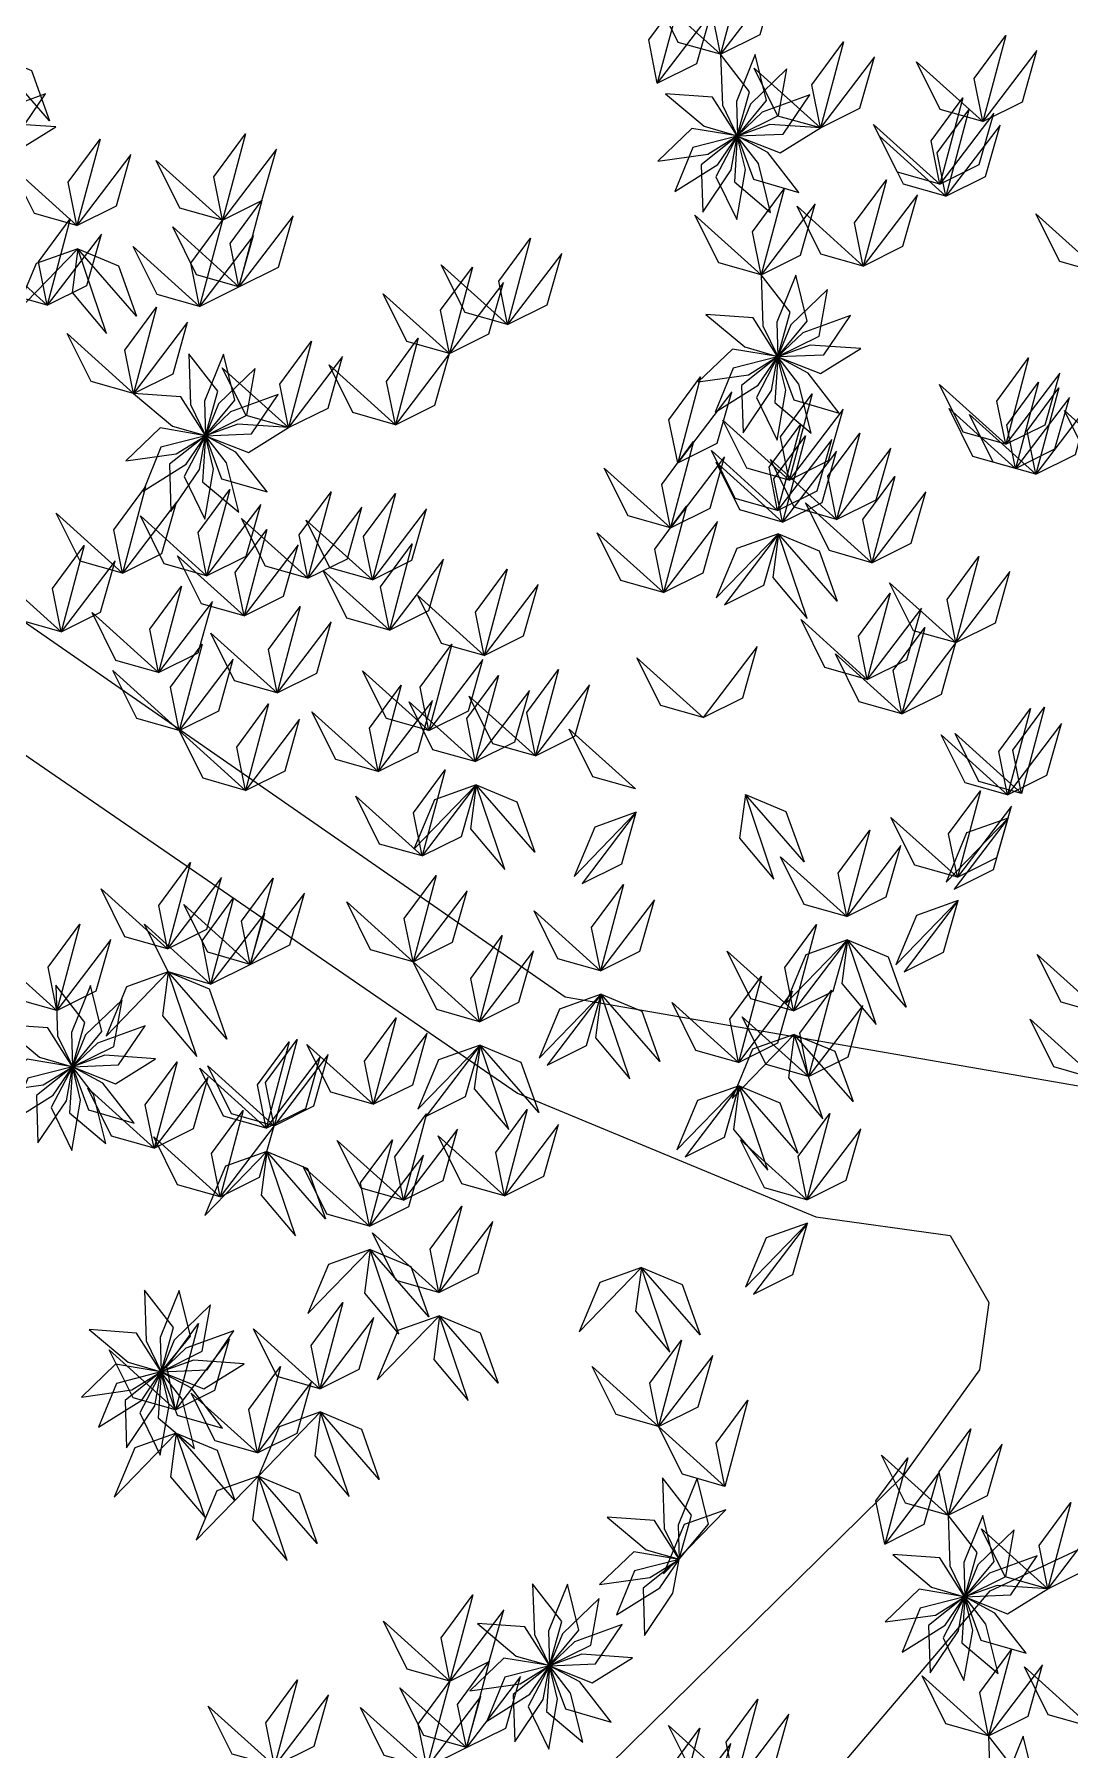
# Model space of a CAD drawing. Header units: inches. Extents: x 4350 to 28384, y -6772 to 993.
# Drawn here: x 5200.9 to 5270.4, y 601.8 to 717 of the extents above; entities that cross this region are included whole.
import ezdxf

# ---------------------------------------------------------------- set-up
doc = ezdxf.new("R2010")
doc.units = ezdxf.units.IN
doc.header["$MEASUREMENT"] = 0
doc.layers.add('nascosti', color=1, linetype='Continuous')

msp = doc.modelspace()

# ---------------------------------------------------------------- linework, layer by layer
at = {"layer": 'nascosti', "linetype": 'Continuous', "lineweight": 0}
for points in [[(5305.18, 745.43), (5294.45, 684.78), (5276.54, 645.38), (5236.54, 652.32), (5195.81, 680.54), (5195.71, 706.33), (5189.82, 730.16)], [(5191.32, 674.72), (5233.34, 645.86), (5253.36, 637.56), (5262.39, 636.3), (5264.99, 631.8), (5264.36, 627.28), (5259.23, 620.17), (5230.97, 592.34), (5211.03, 578.07), (5182.7, 569.58)], [(5199.59, 535.47), (5207.93, 545.82), (5214.33, 558.74), (5219.45, 569.08), (5227.8, 576.2), (5243.87, 589.16), (5253.51, 598.87), (5265.06, 612.45), (5273.43, 616.36), (5284.42, 609.31), (5297.36, 596.46), (5304.5, 584.88), (5302.06, 547.47), (5305.35, 531.37)]]:
    msp.add_lwpolyline(points, dxfattribs=at)
at = {"layer": 'nascosti', "lineweight": 0}
for points in [[(5246.97, 715.65), (5246.39, 718.55), (5248.51, 721.44), (5246.97, 715.65)], [(5246.97, 715.65), (5249.63, 716.97), (5250.6, 720.42), (5246.97, 715.65)], [(5242.72, 713.7), (5242.14, 716.61), (5244.27, 719.5), (5242.72, 713.7)], [(5246.97, 715.65), (5244.12, 716.45), (5242.52, 719.67), (5246.97, 715.65)], [(5242.72, 713.7), (5245.38, 715.02), (5246.35, 718.48), (5242.72, 713.7)], [(5264.58, 711.13), (5263.99, 714.03), (5266.12, 716.92), (5264.58, 711.13)], [(5197.96, 715.7), (5200.7, 714.56), (5201.91, 711.18), (5197.96, 715.7)], [(5246.97, 715.65), (5247.09, 712.24), (5248.09, 710.16), (5248.92, 713.13), (5246.97, 715.65)], [(5249.3, 715.63), (5248.03, 712.47), (5248.1, 710.16), (5250.06, 712.54), (5249.3, 715.63)], [(5253.67, 710.7), (5253.09, 713.6), (5255.21, 716.49), (5253.67, 710.7)], [(5264.58, 711.13), (5267.23, 712.45), (5268.21, 715.9), (5264.58, 711.13)], [(5251.42, 714.66), (5248.97, 712.29), (5248.1, 710.16), (5250.86, 711.53), (5251.42, 714.66)], [(5253.67, 710.7), (5250.82, 711.5), (5249.22, 714.71), (5253.67, 710.7)], [(5253.67, 710.7), (5256.32, 712.02), (5257.3, 715.47), (5253.67, 710.7)], [(5264.58, 711.13), (5261.72, 711.93), (5260.12, 715.15), (5264.58, 711.13)], [(5201.63, 712.99), (5198.43, 711.83), (5196.76, 710.23), (5199.85, 710.36), (5201.63, 712.99)], [(5243.26, 713), (5245.87, 710.81), (5248.09, 710.16), (5246.43, 712.77), (5243.26, 713)], [(5252.97, 712.92), (5249.77, 711.75), (5248.1, 710.16), (5251.18, 710.28), (5252.97, 712.92)], [(5261.69, 706.93), (5261.1, 709.83), (5263.23, 712.72), (5261.69, 706.93)], [(5202.33, 710.77), (5198.93, 711.01), (5196.76, 710.23), (5199.63, 709.09), (5202.33, 710.77)], [(5253.67, 710.7), (5250.27, 710.93), (5248.1, 710.15), (5250.97, 709.02), (5253.67, 710.7)], [(5261.69, 706.93), (5258.84, 707.73), (5257.24, 710.94), (5261.69, 706.93)], [(5262.1, 706.12), (5261.51, 709.03), (5263.64, 711.92), (5262.1, 706.12)], [(5261.69, 706.93), (5264.34, 708.25), (5265.32, 711.7), (5261.69, 706.93)], [(5262.1, 706.12), (5264.75, 707.44), (5265.73, 710.89), (5262.1, 706.12)], [(5203.75, 704.15), (5203.17, 707.05), (5205.3, 709.94), (5203.75, 704.15)], [(5213.52, 704.5), (5212.94, 707.41), (5215.06, 710.3), (5213.52, 704.5)], [(5242.75, 708.47), (5246.12, 708.94), (5248.08, 710.16), (5245.04, 710.67), (5242.75, 708.47)], [(5243.9, 706.44), (5246.79, 708.25), (5248.08, 710.15), (5245.1, 709.39), (5243.9, 706.44)], [(5245.77, 705.05), (5247.68, 707.88), (5248.09, 710.15), (5245.67, 708.23), (5245.77, 705.05)], [(5248.05, 704.55), (5248.64, 707.91), (5248.09, 710.15), (5246.66, 707.41), (5248.05, 704.55)], [(5250.33, 705.02), (5249.51, 708.32), (5248.09, 710.15), (5247.9, 707.07), (5250.33, 705.02)], [(5252.23, 706.37), (5250.13, 709.06), (5248.1, 710.15), (5249.17, 707.26), (5252.23, 706.37)], [(5262.1, 706.12), (5259.24, 706.93), (5257.64, 710.14), (5262.1, 706.12)], [(5203.75, 704.15), (5206.41, 705.47), (5207.38, 708.92), (5203.75, 704.15)], [(5213.52, 704.5), (5216.17, 705.82), (5217.15, 709.28), (5213.52, 704.5)], [(5203.75, 704.15), (5200.9, 704.95), (5199.3, 708.17), (5203.75, 704.15)], [(5213.52, 704.5), (5210.67, 705.31), (5209.07, 708.52), (5213.52, 704.5)], [(5249.69, 700.83), (5249.1, 703.73), (5251.23, 706.62), (5249.69, 700.83)], [(5256.55, 701.42), (5255.97, 704.33), (5258.1, 707.22), (5256.55, 701.42)], [(5214.63, 700.03), (5214.05, 702.93), (5216.17, 705.82), (5214.63, 700.03)], [(5249.69, 700.83), (5252.34, 702.15), (5253.32, 705.6), (5249.69, 700.83)], [(5256.55, 701.42), (5253.7, 702.23), (5252.1, 705.44), (5256.55, 701.42)], [(5256.55, 701.42), (5259.21, 702.75), (5260.18, 706.2), (5256.55, 701.42)], [(5201.76, 698.8), (5201.17, 701.7), (5203.3, 704.59), (5201.76, 698.8)], [(5214.63, 700.03), (5211.78, 700.83), (5210.18, 704.05), (5214.63, 700.03)], [(5211.98, 698.71), (5211.39, 701.61), (5213.52, 704.5), (5211.98, 698.71)], [(5214.63, 700.03), (5217.29, 701.35), (5218.26, 704.8), (5214.63, 700.03)], [(5249.69, 700.83), (5246.84, 701.63), (5245.24, 704.85), (5249.69, 700.83)], [(5272.59, 700.92), (5269.74, 701.73), (5268.14, 704.94), (5272.59, 700.92)], [(5201.76, 698.8), (5204.41, 700.12), (5205.39, 703.57), (5201.76, 698.8)], [(5211.98, 698.71), (5214.63, 700.03), (5215.61, 703.48), (5211.98, 698.71)], [(5232.67, 697.49), (5232.08, 700.4), (5234.21, 703.29), (5232.67, 697.49)], [(5201.76, 698.8), (5198.9, 699.6), (5197.3, 702.82), (5201.76, 698.8)], [(5203.81, 702.58), (5201.01, 701.59), (5199.63, 698.27), (5203.81, 702.58)], [(5203.81, 702.58), (5203.42, 699.64), (5205.73, 696.9), (5203.81, 702.58)], [(5203.81, 702.58), (5206.54, 701.44), (5207.75, 698.06), (5203.81, 702.58)], [(5211.98, 698.71), (5209.13, 699.51), (5207.53, 702.73), (5211.98, 698.71)], [(5232.67, 697.49), (5235.32, 698.81), (5236.3, 702.26), (5232.67, 697.49)], [(5228.76, 695.55), (5228.17, 698.45), (5230.3, 701.34), (5228.76, 695.55)], [(5232.67, 697.49), (5229.81, 698.3), (5228.21, 701.51), (5232.67, 697.49)], [(5249.69, 700.83), (5249.81, 697.42), (5250.81, 695.34), (5251.64, 698.32), (5249.69, 700.83)], [(5252.02, 700.81), (5250.74, 697.65), (5250.81, 695.34), (5252.78, 697.72), (5252.02, 700.81)], [(5228.76, 695.55), (5225.91, 696.35), (5224.31, 699.56), (5228.76, 695.55)], [(5228.76, 695.55), (5231.41, 696.87), (5232.39, 700.32), (5228.76, 695.55)], [(5254.14, 699.84), (5251.69, 697.48), (5250.82, 695.34), (5253.58, 696.71), (5254.14, 699.84)], [(5207.55, 692.87), (5206.97, 695.78), (5209.1, 698.67), (5207.55, 692.87)], [(5207.55, 692.87), (5210.21, 694.19), (5211.18, 697.65), (5207.55, 692.87)], [(5245.98, 698.18), (5248.59, 695.99), (5250.8, 695.34), (5249.15, 697.95), (5245.98, 698.18)], [(5255.69, 698.1), (5252.48, 696.93), (5250.82, 695.34), (5253.9, 695.46), (5255.69, 698.1)], [(5207.55, 692.87), (5204.7, 693.68), (5203.1, 696.89), (5207.55, 692.87)], [(5217.96, 690.57), (5217.38, 693.48), (5219.51, 696.37), (5217.96, 690.57)], [(5225.13, 690.77), (5224.54, 693.68), (5226.67, 696.57), (5225.13, 690.77)], [(5256.39, 695.88), (5252.99, 696.11), (5250.82, 695.33), (5253.68, 694.2), (5256.39, 695.88)], [(5211.26, 695.52), (5211.38, 692.12), (5212.39, 690.04), (5213.22, 693.01), (5211.26, 695.52)], [(5213.59, 695.5), (5212.32, 692.34), (5212.39, 690.04), (5214.36, 692.41), (5213.59, 695.5)], [(5217.96, 690.57), (5220.62, 691.89), (5221.59, 695.34), (5217.96, 690.57)], [(5225.13, 690.77), (5222.28, 691.58), (5220.68, 694.79), (5225.13, 690.77)], [(5225.13, 690.77), (5227.78, 692.09), (5228.76, 695.55), (5225.13, 690.77)], [(5245.46, 693.65), (5248.84, 694.12), (5250.8, 695.34), (5247.76, 695.85), (5245.46, 693.65)], [(5246.61, 691.62), (5249.5, 693.43), (5250.8, 695.33), (5247.81, 694.57), (5246.61, 691.62)], [(5248.49, 690.23), (5250.39, 693.06), (5250.8, 695.33), (5248.38, 693.41), (5248.49, 690.23)], [(5250.76, 689.73), (5251.35, 693.09), (5250.8, 695.33), (5249.38, 692.59), (5250.76, 689.73)], [(5253.05, 690.2), (5252.22, 693.5), (5250.81, 695.33), (5250.61, 692.25), (5253.05, 690.2)], [(5254.94, 691.55), (5252.84, 694.24), (5250.81, 695.33), (5251.89, 692.44), (5254.94, 691.55)], [(5266.11, 689.45), (5265.52, 692.36), (5267.65, 695.25), (5266.11, 689.45)], [(5215.72, 694.54), (5213.26, 692.17), (5212.39, 690.03), (5215.15, 691.41), (5215.72, 694.54)], [(5217.96, 690.57), (5215.11, 691.38), (5213.51, 694.59), (5217.96, 690.57)], [(5244.09, 688.2), (5243.5, 691.1), (5245.63, 693.99), (5244.09, 688.2)], [(5266.11, 689.45), (5268.76, 690.77), (5269.74, 694.23), (5266.11, 689.45)], [(5266.76, 687.83), (5266.18, 690.74), (5268.31, 693.63), (5266.76, 687.83)], [(5207.55, 692.87), (5210.16, 690.68), (5212.38, 690.04), (5210.73, 692.64), (5207.55, 692.87)], [(5217.26, 692.79), (5214.06, 691.63), (5212.39, 690.03), (5215.47, 690.16), (5217.26, 692.79)], [(5244.09, 688.2), (5246.74, 689.52), (5247.72, 692.97), (5244.09, 688.2)], [(5251.57, 687.05), (5250.98, 689.96), (5253.11, 692.85), (5251.57, 687.05)], [(5266.11, 689.45), (5263.26, 690.26), (5261.66, 693.47), (5266.11, 689.45)], [(5266.76, 687.83), (5269.42, 689.15), (5270.4, 692.6), (5266.76, 687.83)], [(5268.13, 687.45), (5267.55, 690.35), (5269.67, 693.24), (5268.13, 687.45)], [(5251.57, 687.05), (5254.22, 688.37), (5255.2, 691.82), (5251.57, 687.05)], [(5266.76, 687.83), (5263.91, 688.64), (5262.31, 691.85), (5266.76, 687.83)], [(5268.13, 687.45), (5265.28, 688.25), (5263.68, 691.46), (5268.13, 687.45)], [(5268.13, 687.45), (5270.79, 688.77), (5271.76, 692.22), (5268.13, 687.45)], [(5274.5, 687.71), (5271.64, 688.52), (5270.05, 691.73), (5274.5, 687.71)], [(5207.04, 688.34), (5210.41, 688.82), (5212.38, 690.03), (5209.33, 690.55), (5207.04, 688.34)], [(5217.96, 690.57), (5214.56, 690.81), (5212.39, 690.03), (5215.26, 688.89), (5217.96, 690.57)], [(5251.57, 687.05), (5248.72, 687.86), (5247.12, 691.07), (5251.57, 687.05)], [(5250.8, 685.01), (5250.22, 687.91), (5252.35, 690.8), (5250.8, 685.01)], [(5254.76, 684.41), (5254.18, 687.32), (5256.31, 690.21), (5254.76, 684.41)], [(5208.19, 686.31), (5211.08, 688.12), (5212.38, 690.03), (5209.39, 689.26), (5208.19, 686.31)], [(5210.06, 684.93), (5211.97, 687.75), (5212.38, 690.02), (5209.96, 688.11), (5210.06, 684.93)], [(5212.34, 684.43), (5212.93, 687.78), (5212.38, 690.02), (5210.95, 687.29), (5212.34, 684.43)], [(5214.62, 684.89), (5213.8, 688.2), (5212.38, 690.02), (5212.19, 686.94), (5214.62, 684.89)], [(5216.52, 686.25), (5214.42, 688.93), (5212.39, 690.02), (5213.46, 687.13), (5216.52, 686.25)], [(5243.61, 683.84), (5243.03, 686.75), (5245.15, 689.64), (5243.61, 683.84)], [(5250.8, 685.01), (5247.95, 685.82), (5246.35, 689.03), (5250.8, 685.01)], [(5251.12, 684.23), (5250.54, 687.14), (5252.66, 690.03), (5251.12, 684.23)], [(5250.8, 685.01), (5253.46, 686.33), (5254.43, 689.78), (5250.8, 685.01)], [(5251.12, 684.23), (5253.78, 685.55), (5254.75, 689), (5251.12, 684.23)], [(5254.76, 684.41), (5257.42, 685.73), (5258.39, 689.19), (5254.76, 684.41)], [(5243.61, 683.84), (5240.76, 684.65), (5239.16, 687.86), (5243.61, 683.84)], [(5243.61, 683.84), (5246.26, 685.17), (5247.24, 688.62), (5243.61, 683.84)], [(5251.12, 684.23), (5248.27, 685.04), (5246.67, 688.25), (5251.12, 684.23)], [(5254.76, 684.41), (5251.91, 685.22), (5250.31, 688.43), (5254.76, 684.41)], [(5257.12, 681.5), (5256.53, 684.41), (5258.66, 687.3), (5257.12, 681.5)], [(5206.81, 680.8), (5206.22, 683.71), (5208.35, 686.6), (5206.81, 680.8)], [(5206.81, 680.8), (5209.46, 682.12), (5210.44, 685.57), (5206.81, 680.8)], [(5212.46, 680.62), (5211.88, 683.53), (5214.01, 686.42), (5212.46, 680.62)], [(5219.26, 680.45), (5218.68, 683.36), (5220.81, 686.25), (5219.26, 680.45)], [(5223.59, 680.34), (5223, 683.25), (5225.13, 686.14), (5223.59, 680.34)], [(5257.12, 681.5), (5259.77, 682.82), (5260.75, 686.27), (5257.12, 681.5)], [(5206.81, 680.8), (5203.96, 681.61), (5202.36, 684.82), (5206.81, 680.8)], [(5212.46, 680.62), (5209.61, 681.43), (5208.01, 684.64), (5212.46, 680.62)], [(5212.46, 680.62), (5215.12, 681.94), (5216.1, 685.4), (5212.46, 680.62)], [(5219.26, 680.45), (5216.41, 681.26), (5214.81, 684.47), (5219.26, 680.45)], [(5219.26, 680.45), (5221.92, 681.77), (5222.89, 685.23), (5219.26, 680.45)], [(5223.59, 680.34), (5226.24, 681.66), (5227.22, 685.12), (5223.59, 680.34)], [(5243.13, 679.49), (5242.55, 682.4), (5244.67, 685.29), (5243.13, 679.49)], [(5257.12, 681.5), (5254.27, 682.31), (5252.67, 685.52), (5257.12, 681.5)], [(5214.97, 677.93), (5214.38, 680.84), (5216.51, 683.73), (5214.97, 677.93)], [(5223.59, 680.34), (5220.74, 681.15), (5219.14, 684.36), (5223.59, 680.34)], [(5243.13, 679.49), (5240.28, 680.3), (5238.68, 683.51), (5243.13, 679.49)], [(5243.13, 679.49), (5245.79, 680.81), (5246.76, 684.27), (5243.13, 679.49)], [(5250.86, 683.44), (5248.06, 682.45), (5246.68, 679.13), (5250.86, 683.44)], [(5247.23, 678.67), (5249.88, 679.99), (5250.86, 683.44), (5247.23, 678.67)], [(5250.86, 683.44), (5250.47, 680.5), (5252.78, 677.76), (5250.86, 683.44)], [(5250.86, 683.44), (5253.59, 682.3), (5254.8, 678.92), (5250.86, 683.44)], [(5202.69, 676.85), (5202.1, 679.76), (5204.23, 682.65), (5202.69, 676.85)], [(5214.97, 677.93), (5217.62, 679.25), (5218.6, 682.7), (5214.97, 677.93)], [(5224.73, 676.96), (5224.14, 679.87), (5226.27, 682.76), (5224.73, 676.96)], [(5202.69, 676.85), (5205.34, 678.17), (5206.32, 681.62), (5202.69, 676.85)], [(5214.97, 677.93), (5212.11, 678.74), (5210.51, 681.95), (5214.97, 677.93)], [(5224.73, 676.96), (5221.88, 677.77), (5220.28, 680.98), (5224.73, 676.96)], [(5224.73, 676.96), (5227.38, 678.28), (5228.36, 681.74), (5224.73, 676.96)], [(5231.09, 675.27), (5230.51, 678.17), (5232.63, 681.06), (5231.09, 675.27)], [(5262.77, 676.13), (5262.18, 679.03), (5264.31, 681.92), (5262.77, 676.13)], [(5202.69, 676.85), (5199.84, 677.66), (5198.24, 680.87), (5202.69, 676.85)], [(5209.22, 674.13), (5208.64, 677.03), (5210.77, 679.92), (5209.22, 674.13)], [(5209.22, 674.13), (5208.64, 677.03), (5210.77, 679.92), (5209.22, 674.13)], [(5231.09, 675.27), (5233.74, 676.59), (5234.72, 680.04), (5231.09, 675.27)], [(5262.77, 676.13), (5259.91, 676.93), (5258.31, 680.15), (5262.77, 676.13)], [(5262.77, 676.13), (5265.42, 677.45), (5266.4, 680.9), (5262.77, 676.13)], [(5209.22, 674.13), (5211.88, 675.45), (5212.86, 678.9), (5209.22, 674.13)], [(5209.22, 674.13), (5211.88, 675.45), (5212.86, 678.9), (5209.22, 674.13)], [(5231.09, 675.27), (5228.24, 676.07), (5226.64, 679.29), (5231.09, 675.27)], [(5256.82, 673.66), (5256.23, 676.57), (5258.36, 679.46), (5256.82, 673.66)], [(5209.22, 674.13), (5206.37, 674.93), (5204.77, 678.15), (5209.22, 674.13)], [(5209.22, 674.13), (5206.37, 674.93), (5204.77, 678.15), (5209.22, 674.13)], [(5217.2, 672.75), (5216.61, 675.66), (5218.74, 678.55), (5217.2, 672.75)], [(5217.2, 672.75), (5219.85, 674.07), (5220.83, 677.52), (5217.2, 672.75)], [(5256.82, 673.66), (5253.97, 674.47), (5252.37, 677.68), (5256.82, 673.66)], [(5256.82, 673.66), (5259.47, 674.98), (5260.45, 678.44), (5256.82, 673.66)], [(5217.2, 672.75), (5214.34, 673.56), (5212.75, 676.77), (5217.2, 672.75)], [(5259.14, 671.35), (5258.55, 674.26), (5260.68, 677.15), (5259.14, 671.35)], [(5210.62, 670.23), (5210.04, 673.14), (5212.16, 676.03), (5210.62, 670.23)], [(5227.38, 670.23), (5226.8, 673.13), (5228.93, 676.02), (5227.38, 670.23)], [(5245.8, 671.11), (5248.46, 672.43), (5249.43, 675.88), (5245.8, 671.11)], [(5259.14, 671.35), (5256.28, 672.16), (5254.68, 675.37), (5259.14, 671.35)], [(5259.14, 671.35), (5261.79, 672.67), (5262.77, 676.13), (5259.14, 671.35)], [(5210.62, 670.23), (5207.77, 671.04), (5206.17, 674.25), (5210.62, 670.23)], [(5210.62, 670.23), (5213.28, 671.55), (5214.25, 675.01), (5210.62, 670.23)], [(5227.38, 670.23), (5224.53, 671.03), (5222.93, 674.24), (5227.38, 670.23)], [(5227.38, 670.23), (5230.04, 671.55), (5231.01, 675), (5227.38, 670.23)], [(5234.53, 668.53), (5233.95, 671.43), (5236.08, 674.32), (5234.53, 668.53)], [(5245.8, 671.11), (5242.95, 671.91), (5241.35, 675.12), (5245.8, 671.11)], [(5223.98, 667.47), (5223.4, 670.38), (5225.53, 673.27), (5223.98, 667.47)], [(5230.5, 668.14), (5229.92, 671.04), (5232.05, 673.93), (5230.5, 668.14)], [(5230.5, 668.14), (5233.16, 669.46), (5234.14, 672.91), (5230.5, 668.14)], [(5234.53, 668.53), (5237.19, 669.85), (5238.17, 673.3), (5234.53, 668.53)], [(5215.07, 666.21), (5214.49, 669.12), (5216.62, 672.01), (5215.07, 666.21)], [(5223.98, 667.47), (5226.64, 668.79), (5227.62, 672.25), (5223.98, 667.47)], [(5230.5, 668.14), (5227.65, 668.94), (5226.05, 672.16), (5230.5, 668.14)], [(5234.53, 668.53), (5231.68, 669.33), (5230.08, 672.54), (5234.53, 668.53)], [(5267.17, 666), (5266.58, 668.91), (5268.71, 671.8), (5267.17, 666)], [(5215.07, 666.21), (5217.73, 667.53), (5218.7, 670.99), (5215.07, 666.21)], [(5223.98, 667.47), (5221.13, 668.28), (5219.53, 671.49), (5223.98, 667.47)], [(5266.23, 665.91), (5265.64, 668.82), (5267.77, 671.71), (5266.23, 665.91)], [(5266.23, 665.91), (5268.88, 667.23), (5269.86, 670.69), (5266.23, 665.91)], [(5215.07, 666.21), (5212.22, 667.02), (5210.62, 670.23), (5215.07, 666.21)], [(5241.26, 666.3), (5238.4, 667.11), (5236.8, 670.32), (5241.26, 666.3)], [(5266.23, 665.91), (5263.38, 666.72), (5261.78, 669.93), (5266.23, 665.91)], [(5267.17, 666), (5264.31, 666.81), (5262.71, 670.02), (5267.17, 666)], [(5226.93, 661.8), (5226.34, 664.7), (5228.47, 667.59), (5226.93, 661.8)], [(5230.56, 666.57), (5227.76, 665.57), (5226.38, 662.26), (5230.56, 666.57)], [(5226.93, 661.8), (5229.58, 663.12), (5230.56, 666.57), (5226.93, 661.8)], [(5226.93, 661.8), (5229.58, 663.12), (5230.56, 666.57), (5226.93, 661.8)], [(5230.56, 666.57), (5230.17, 663.63), (5232.48, 660.89), (5230.56, 666.57)], [(5230.56, 666.57), (5233.29, 665.43), (5234.5, 662.05), (5230.56, 666.57)], [(5262.87, 660.37), (5262.28, 663.28), (5264.41, 666.17), (5262.87, 660.37)], [(5262.87, 660.37), (5262.28, 663.28), (5264.41, 666.17), (5262.87, 660.37)], [(5226.93, 661.8), (5224.07, 662.6), (5222.47, 665.82), (5226.93, 661.8)], [(5248.63, 665.93), (5248.24, 662.99), (5250.55, 660.25), (5248.63, 665.93)], [(5248.63, 665.93), (5251.36, 664.79), (5252.57, 661.41), (5248.63, 665.93)], [(5262.87, 660.37), (5265.52, 661.69), (5266.5, 665.15), (5262.87, 660.37)], [(5262.87, 660.37), (5265.52, 661.69), (5266.5, 665.15), (5262.87, 660.37)], [(5241.31, 664.74), (5238.52, 663.74), (5237.13, 660.43), (5241.31, 664.74)], [(5237.68, 659.96), (5240.33, 661.28), (5241.31, 664.74), (5237.68, 659.96)], [(5262.87, 660.37), (5260.01, 661.18), (5258.41, 664.39), (5262.87, 660.37)], [(5262.87, 660.37), (5260.01, 661.18), (5258.41, 664.39), (5262.87, 660.37)], [(5266.28, 664.35), (5263.49, 663.35), (5262.11, 660.04), (5266.28, 664.35)], [(5262.65, 659.57), (5265.3, 660.89), (5266.28, 664.35), (5262.65, 659.57)], [(5255.44, 657.73), (5254.86, 660.64), (5256.98, 663.53), (5255.44, 657.73)], [(5255.44, 657.73), (5258.09, 659.05), (5259.07, 662.51), (5255.44, 657.73)], [(5209.83, 655.57), (5209.24, 658.48), (5211.37, 661.37), (5209.83, 655.57)], [(5255.44, 657.73), (5252.59, 658.54), (5250.99, 661.75), (5255.44, 657.73)], [(5209.83, 655.57), (5212.48, 656.89), (5213.46, 660.35), (5209.83, 655.57)], [(5215.39, 654.52), (5214.8, 657.43), (5216.93, 660.32), (5215.39, 654.52)], [(5226.32, 654.69), (5225.73, 657.6), (5227.86, 660.49), (5226.32, 654.69)], [(5209.83, 655.57), (5206.97, 656.38), (5205.38, 659.59), (5209.83, 655.57)], [(5215.39, 654.52), (5218.04, 655.84), (5219.02, 659.3), (5215.39, 654.52)], [(5226.32, 654.69), (5228.97, 656.01), (5229.95, 659.46), (5226.32, 654.69)], [(5238.9, 654.09), (5238.31, 656.99), (5240.44, 659.88), (5238.9, 654.09)], [(5215.39, 654.52), (5212.53, 655.33), (5210.93, 658.54), (5215.39, 654.52)], [(5212.73, 653.2), (5212.15, 656.11), (5214.27, 659), (5212.73, 653.2)], [(5212.73, 653.2), (5215.39, 654.52), (5216.36, 657.97), (5212.73, 653.2)], [(5226.32, 654.69), (5223.47, 655.5), (5221.87, 658.71), (5226.32, 654.69)], [(5238.9, 654.09), (5236.05, 654.89), (5234.45, 658.11), (5238.9, 654.09)], [(5238.9, 654.09), (5241.55, 655.41), (5242.53, 658.86), (5238.9, 654.09)], [(5262.92, 658.81), (5260.13, 657.81), (5258.74, 654.5), (5262.92, 658.81)], [(5259.29, 654.03), (5261.94, 655.35), (5262.92, 658.81), (5259.29, 654.03)], [(5202.39, 651.43), (5201.81, 654.33), (5203.94, 657.22), (5202.39, 651.43)], [(5212.73, 653.2), (5209.88, 654.01), (5208.28, 657.22), (5212.73, 653.2)], [(5251.86, 651.39), (5251.28, 654.3), (5253.4, 657.19), (5251.86, 651.39)], [(5202.39, 651.43), (5205.05, 652.75), (5206.02, 656.2), (5202.39, 651.43)], [(5230.77, 650.67), (5230.19, 653.58), (5232.31, 656.47), (5230.77, 650.67)], [(5255.49, 656.17), (5252.7, 655.17), (5251.32, 651.86), (5255.49, 656.17)], [(5251.86, 651.39), (5254.52, 652.71), (5255.49, 656.17), (5251.86, 651.39)], [(5255.49, 656.17), (5255.1, 653.23), (5257.42, 650.49), (5255.49, 656.17)], [(5255.49, 656.17), (5258.23, 655.02), (5259.43, 651.64), (5255.49, 656.17)], [(5202.39, 651.43), (5199.54, 652.23), (5197.94, 655.44), (5202.39, 651.43)], [(5230.77, 650.67), (5227.92, 651.48), (5226.32, 654.69), (5230.77, 650.67)], [(5230.77, 650.67), (5233.43, 651.99), (5234.4, 655.44), (5230.77, 650.67)], [(5251.86, 651.39), (5249.01, 652.2), (5247.41, 655.41), (5251.86, 651.39)], [(5272.68, 651.18), (5269.83, 651.98), (5268.23, 655.19), (5272.68, 651.18)], [(5209.88, 654.01), (5207.09, 653.01), (5205.71, 649.7), (5209.88, 654.01)], [(5209.88, 654.01), (5209.49, 651.07), (5211.81, 648.33), (5209.88, 654.01)], [(5209.88, 654.01), (5212.62, 652.87), (5213.82, 649.49), (5209.88, 654.01)], [(5248.16, 647.94), (5247.58, 650.84), (5249.71, 653.73), (5248.16, 647.94)], [(5202.33, 653.13), (5202.45, 649.72), (5203.46, 647.65), (5204.29, 650.62), (5202.33, 653.13)], [(5204.66, 653.11), (5203.39, 649.95), (5203.46, 647.64), (5205.43, 650.02), (5204.66, 653.11)], [(5206.79, 652.14), (5204.33, 649.78), (5203.46, 647.64), (5206.23, 649.01), (5206.79, 652.14)], [(5238.95, 652.52), (5236.16, 651.52), (5234.78, 648.21), (5238.95, 652.52)], [(5235.32, 647.75), (5237.97, 649.07), (5238.95, 652.52), (5235.32, 647.75)], [(5238.95, 652.52), (5238.56, 649.58), (5240.88, 646.84), (5238.95, 652.52)], [(5238.95, 652.52), (5241.69, 651.38), (5242.89, 648), (5238.95, 652.52)], [(5248.16, 647.94), (5250.82, 649.26), (5251.79, 652.71), (5248.16, 647.94)], [(5252.88, 646.98), (5252.29, 649.89), (5254.42, 652.78), (5252.88, 646.98)], [(5248.16, 647.94), (5245.31, 648.74), (5243.71, 651.96), (5248.16, 647.94)], [(5252.88, 646.98), (5250.02, 647.79), (5248.42, 651), (5252.88, 646.98)], [(5252.88, 646.98), (5255.53, 648.31), (5256.51, 651.76), (5252.88, 646.98)], [(5198.62, 650.48), (5201.23, 648.29), (5203.45, 647.64), (5201.8, 650.25), (5198.62, 650.48)], [(5208.33, 650.4), (5205.13, 649.23), (5203.46, 647.64), (5206.55, 647.77), (5208.33, 650.4)], [(5223.64, 645.12), (5223.06, 648.03), (5225.18, 650.92), (5223.64, 645.12)], [(5223.64, 645.12), (5226.3, 646.44), (5227.27, 649.9), (5223.64, 645.12)], [(5251.91, 649.82), (5249.12, 648.83), (5247.74, 645.52), (5251.91, 649.82)], [(5251.91, 649.82), (5251.52, 646.89), (5253.84, 644.14), (5251.91, 649.82)], [(5251.91, 649.82), (5254.65, 648.68), (5255.86, 645.3), (5251.91, 649.82)], [(5272.2, 646.82), (5269.35, 647.63), (5267.75, 650.84), (5272.2, 646.82)], [(5216.46, 643.53), (5215.87, 646.43), (5218, 649.32), (5216.46, 643.53)], [(5217, 643.68), (5216.41, 646.59), (5218.54, 649.48), (5217, 643.68)], [(5223.64, 645.12), (5220.79, 645.93), (5219.19, 649.14), (5223.64, 645.12)], [(5230.82, 649.1), (5228.03, 648.11), (5226.65, 644.8), (5230.82, 649.1)], [(5227.19, 644.33), (5229.85, 645.65), (5230.82, 649.1), (5227.19, 644.33)], [(5230.82, 649.1), (5230.43, 646.16), (5232.75, 643.42), (5230.82, 649.1)], [(5230.82, 649.1), (5233.56, 647.96), (5234.77, 644.58), (5230.82, 649.1)], [(5198.11, 645.95), (5201.49, 646.42), (5203.45, 647.64), (5200.4, 648.15), (5198.11, 645.95)], [(5199.26, 643.92), (5202.15, 645.73), (5203.45, 647.63), (5200.46, 646.87), (5199.26, 643.92)], [(5201.13, 642.54), (5203.04, 645.36), (5203.45, 647.63), (5201.03, 645.72), (5201.13, 642.54)], [(5203.41, 642.03), (5204, 645.39), (5203.45, 647.63), (5202.02, 644.9), (5203.41, 642.03)], [(5205.69, 642.5), (5204.87, 645.81), (5203.45, 647.63), (5203.26, 644.55), (5205.69, 642.5)], [(5209.03, 648.18), (5205.63, 648.42), (5203.46, 647.63), (5206.33, 646.5), (5209.03, 648.18)], [(5207.59, 643.85), (5205.49, 646.54), (5203.46, 647.63), (5204.53, 644.74), (5207.59, 643.85)], [(5208.93, 642.18), (5208.34, 645.08), (5210.47, 647.97), (5208.93, 642.18)], [(5216.46, 643.53), (5213.6, 644.33), (5212, 647.54), (5216.46, 643.53)], [(5217, 643.68), (5214.14, 644.49), (5212.54, 647.7), (5217, 643.68)], [(5216.46, 643.53), (5219.11, 644.85), (5220.09, 648.3), (5216.46, 643.53)], [(5217, 643.68), (5219.65, 645.01), (5220.63, 648.46), (5217, 643.68)], [(5208.93, 642.18), (5211.58, 643.5), (5212.56, 646.95), (5208.93, 642.18)], [(5248.22, 646.37), (5245.42, 645.38), (5244.04, 642.06), (5248.22, 646.37)], [(5244.59, 641.6), (5247.24, 642.92), (5248.22, 646.37), (5244.59, 641.6)], [(5248.22, 646.37), (5247.83, 643.43), (5250.14, 640.69), (5248.22, 646.37)], [(5248.22, 646.37), (5250.95, 645.23), (5252.16, 641.85), (5248.22, 646.37)], [(5208.93, 642.18), (5206.08, 642.98), (5204.48, 646.2), (5208.93, 642.18)], [(5213.37, 638.91), (5212.78, 641.82), (5214.91, 644.71), (5213.37, 638.91)], [(5225.68, 638.68), (5225.1, 641.59), (5227.22, 644.48), (5225.68, 638.68)], [(5232.45, 638.98), (5231.87, 641.89), (5233.99, 644.78), (5232.45, 638.98)], [(5252.76, 638.71), (5252.17, 641.62), (5254.3, 644.51), (5252.76, 638.71)], [(5213.37, 638.91), (5210.51, 639.72), (5208.91, 642.93), (5213.37, 638.91)], [(5213.37, 638.91), (5216.02, 640.23), (5217, 643.68), (5213.37, 638.91)], [(5225.68, 638.68), (5228.34, 640), (5229.31, 643.46), (5225.68, 638.68)], [(5232.45, 638.98), (5229.6, 639.79), (5228, 643), (5232.45, 638.98)], [(5232.45, 638.98), (5235.11, 640.3), (5236.08, 643.76), (5232.45, 638.98)], [(5252.76, 638.71), (5255.41, 640.03), (5256.39, 643.48), (5252.76, 638.71)], [(5216.51, 641.96), (5213.72, 640.96), (5212.33, 637.65), (5216.51, 641.96)], [(5216.51, 641.96), (5216.12, 639.02), (5218.43, 636.28), (5216.51, 641.96)], [(5216.51, 641.96), (5219.24, 640.82), (5220.45, 637.44), (5216.51, 641.96)], [(5225.68, 638.68), (5222.83, 639.49), (5221.23, 642.7), (5225.68, 638.68)], [(5223.39, 636.94), (5222.8, 639.84), (5224.93, 642.73), (5223.39, 636.94)], [(5252.76, 638.71), (5249.91, 639.52), (5248.31, 642.73), (5252.76, 638.71)], [(5223.39, 636.94), (5220.53, 637.74), (5218.93, 640.95), (5223.39, 636.94)], [(5223.39, 636.94), (5226.04, 638.26), (5227.02, 641.71), (5223.39, 636.94)], [(5228.04, 632.48), (5227.46, 635.39), (5229.59, 638.28), (5228.04, 632.48)], [(5228.04, 632.48), (5230.7, 633.8), (5231.67, 637.25), (5228.04, 632.48)], [(5228.04, 632.48), (5225.19, 633.29), (5223.59, 636.5), (5228.04, 632.48)], [(5252.81, 637.14), (5250.02, 636.15), (5248.64, 632.84), (5252.81, 637.14)], [(5249.18, 632.37), (5251.83, 633.69), (5252.81, 637.14), (5249.18, 632.37)], [(5223.44, 635.37), (5220.65, 634.37), (5219.26, 631.06), (5223.44, 635.37)], [(5223.44, 635.37), (5223.05, 632.43), (5225.36, 629.69), (5223.44, 635.37)], [(5223.44, 635.37), (5226.17, 634.23), (5227.38, 630.85), (5223.44, 635.37)], [(5241.65, 634.15), (5238.85, 633.16), (5237.47, 629.85), (5241.65, 634.15)], [(5241.65, 634.15), (5241.26, 631.22), (5243.57, 628.47), (5241.65, 634.15)], [(5241.65, 634.15), (5244.38, 633.01), (5245.59, 629.63), (5241.65, 634.15)], [(5208.28, 632.64), (5208.4, 629.24), (5209.4, 627.16), (5210.23, 630.13), (5208.28, 632.64)], [(5210.61, 632.62), (5209.33, 629.46), (5209.41, 627.16), (5211.37, 629.54), (5210.61, 632.62)], [(5212.73, 631.66), (5210.28, 629.29), (5209.41, 627.16), (5212.17, 628.53), (5212.73, 631.66)], [(5220.06, 626.02), (5219.47, 628.93), (5221.6, 631.82), (5220.06, 626.02)], [(5210.37, 624.61), (5209.78, 627.51), (5211.91, 630.4), (5210.37, 624.61)], [(5220.06, 626.02), (5222.71, 627.34), (5223.69, 630.8), (5220.06, 626.02)], [(5228.1, 630.91), (5225.3, 629.92), (5223.92, 626.61), (5228.1, 630.91)], [(5228.1, 630.91), (5227.71, 627.97), (5230.02, 625.23), (5228.1, 630.91)], [(5228.1, 630.91), (5230.83, 629.77), (5232.04, 626.39), (5228.1, 630.91)], [(5204.57, 629.99), (5207.18, 627.8), (5209.4, 627.16), (5207.74, 629.76), (5204.57, 629.99)], [(5214.28, 629.91), (5211.07, 628.75), (5209.41, 627.15), (5212.49, 627.28), (5214.28, 629.91)], [(5210.37, 624.61), (5213.02, 625.93), (5214, 629.38), (5210.37, 624.61)], [(5220.06, 626.02), (5217.2, 626.83), (5215.61, 630.04), (5220.06, 626.02)], [(5242.8, 623.48), (5242.22, 626.39), (5244.35, 629.28), (5242.8, 623.48)], [(5210.37, 624.61), (5207.52, 625.41), (5205.92, 628.63), (5210.37, 624.61)], [(5214.98, 627.69), (5211.58, 627.93), (5209.41, 627.15), (5212.28, 626.01), (5214.98, 627.69)], [(5242.8, 623.48), (5245.46, 624.8), (5246.44, 628.25), (5242.8, 623.48)], [(5204.06, 625.46), (5207.43, 625.94), (5209.39, 627.15), (5206.35, 627.67), (5204.06, 625.46)], [(5205.2, 623.44), (5208.1, 625.24), (5209.39, 627.15), (5206.4, 626.38), (5205.2, 623.44)], [(5207.08, 622.05), (5208.98, 624.88), (5209.39, 627.15), (5206.98, 625.23), (5207.08, 622.05)], [(5209.35, 621.55), (5209.95, 624.9), (5209.4, 627.14), (5207.97, 624.41), (5209.35, 621.55)], [(5211.64, 622.01), (5210.81, 625.32), (5209.4, 627.14), (5209.21, 624.06), (5211.64, 622.01)], [(5213.53, 623.37), (5211.44, 626.05), (5209.4, 627.14), (5210.48, 624.25), (5213.53, 623.37)], [(5215.88, 621.72), (5215.3, 624.62), (5217.43, 627.51), (5215.88, 621.72)], [(5242.8, 623.48), (5239.95, 624.29), (5238.35, 627.5), (5242.8, 623.48)], [(5215.88, 621.72), (5213.03, 622.52), (5211.43, 625.73), (5215.88, 621.72)], [(5215.88, 621.72), (5218.54, 623.04), (5219.51, 626.49), (5215.88, 621.72)], [(5247.26, 619.46), (5246.67, 622.37), (5248.8, 625.26), (5247.26, 619.46)], [(5220.11, 624.46), (5217.32, 623.46), (5215.94, 620.15), (5220.11, 624.46)], [(5220.11, 624.46), (5219.72, 621.52), (5222.04, 618.78), (5220.11, 624.46)], [(5220.11, 624.46), (5222.85, 623.31), (5224.05, 619.93), (5220.11, 624.46)], [(5247.26, 619.46), (5244.4, 620.27), (5242.8, 623.48), (5247.26, 619.46)], [(5262.24, 617.53), (5261.65, 620.43), (5263.78, 623.32), (5262.24, 617.53)], [(5210.42, 623.04), (5207.63, 622.04), (5206.25, 618.73), (5210.42, 623.04)], [(5210.42, 623.04), (5210.03, 620.1), (5212.35, 617.36), (5210.42, 623.04)], [(5210.42, 623.04), (5213.16, 621.9), (5214.36, 618.52), (5210.42, 623.04)], [(5262.24, 617.53), (5264.89, 618.85), (5265.87, 622.3), (5262.24, 617.53)], [(5257.99, 615.58), (5257.4, 618.49), (5259.53, 621.38), (5257.99, 615.58)], [(5262.24, 617.53), (5259.38, 618.33), (5257.78, 621.55), (5262.24, 617.53)], [(5215.94, 620.15), (5213.14, 619.15), (5211.76, 615.84), (5215.94, 620.15)], [(5215.94, 620.15), (5215.55, 617.21), (5217.86, 614.47), (5215.94, 620.15)], [(5215.94, 620.15), (5218.67, 619.01), (5219.88, 615.63), (5215.94, 620.15)], [(5243.07, 620.04), (5243.18, 616.64), (5244.19, 614.56), (5245.02, 617.53), (5243.07, 620.04)], [(5245.4, 620.02), (5244.12, 616.86), (5244.19, 614.56), (5246.16, 616.93), (5245.4, 620.02)], [(5257.99, 615.58), (5260.64, 616.91), (5261.62, 620.36), (5257.99, 615.58)], [(5247.31, 617.89), (5244.52, 616.9), (5243.13, 613.59), (5247.31, 617.89)], [(5268.94, 612.58), (5268.35, 615.48), (5270.48, 618.37), (5268.94, 612.58)], [(5239.35, 617.39), (5241.97, 615.2), (5244.18, 614.56), (5242.53, 617.16), (5239.35, 617.39)], [(5262.24, 617.53), (5262.36, 614.12), (5263.36, 612.04), (5264.19, 615.02), (5262.24, 617.53)], [(5264.57, 617.51), (5263.29, 614.35), (5263.36, 612.04), (5265.33, 614.42), (5264.57, 617.51)], [(5266.69, 616.54), (5264.24, 614.18), (5263.37, 612.04), (5266.13, 613.41), (5266.69, 616.54)], [(5268.94, 612.58), (5266.08, 613.38), (5264.48, 616.6), (5268.94, 612.58)], [(5268.94, 612.58), (5271.59, 613.9), (5272.57, 617.35), (5268.94, 612.58)], [(5238.84, 612.86), (5242.22, 613.34), (5244.18, 614.55), (5241.14, 615.07), (5238.84, 612.86)], [(5239.99, 610.83), (5242.88, 612.64), (5244.18, 614.55), (5241.19, 613.78), (5239.99, 610.83)], [(5241.86, 609.45), (5243.77, 612.28), (5244.18, 614.55), (5241.76, 612.63), (5241.86, 609.45)], [(5258.53, 614.88), (5261.14, 612.69), (5263.35, 612.04), (5261.7, 614.65), (5258.53, 614.88)], [(5268.23, 614.8), (5265.03, 613.63), (5263.37, 612.04), (5266.45, 612.17), (5268.23, 614.8)], [(5228.79, 606.38), (5228.2, 609.29), (5230.33, 612.18), (5228.79, 606.38)], [(5234.35, 612.91), (5234.47, 609.5), (5235.48, 607.42), (5236.31, 610.39), (5234.35, 612.91)], [(5236.68, 612.89), (5235.41, 609.73), (5235.48, 607.42), (5237.45, 609.8), (5236.68, 612.89)], [(5238.81, 611.92), (5236.35, 609.55), (5235.48, 607.42), (5238.25, 608.79), (5238.81, 611.92)], [(5258.01, 610.35), (5261.39, 610.82), (5263.35, 612.04), (5260.31, 612.55), (5258.01, 610.35)], [(5259.16, 608.32), (5262.05, 610.13), (5263.35, 612.03), (5260.36, 611.27), (5259.16, 608.32)], [(5261.04, 606.93), (5262.94, 609.76), (5263.35, 612.03), (5260.93, 610.11), (5261.04, 606.93)], [(5263.31, 606.43), (5263.9, 609.79), (5263.35, 612.03), (5261.92, 609.29), (5263.31, 606.43)], [(5265.6, 606.9), (5264.77, 610.2), (5263.36, 612.03), (5263.16, 608.95), (5265.6, 606.9)], [(5267.49, 608.25), (5265.39, 610.94), (5263.36, 612.03), (5264.44, 609.14), (5267.49, 608.25)], [(5268.94, 612.58), (5265.54, 612.81), (5263.37, 612.03), (5266.23, 610.9), (5268.94, 612.58)], [(5228.79, 606.38), (5231.44, 607.7), (5232.42, 611.16), (5228.79, 606.38)], [(5228.79, 606.38), (5225.93, 607.19), (5224.33, 610.4), (5228.79, 606.38)], [(5230.64, 610.26), (5233.25, 608.06), (5235.47, 607.42), (5233.82, 610.03), (5230.64, 610.26)], [(5240.35, 610.18), (5237.15, 609.01), (5235.48, 607.41), (5238.56, 607.54), (5240.35, 610.18)], [(5264.95, 602.71), (5264.37, 605.61), (5266.5, 608.5), (5264.95, 602.71)], [(5229.9, 601.91), (5229.31, 604.81), (5231.44, 607.7), (5229.9, 601.91)], [(5230.13, 605.73), (5233.5, 606.2), (5235.47, 607.42), (5232.42, 607.93), (5230.13, 605.73)], [(5231.28, 603.7), (5234.17, 605.5), (5235.47, 607.41), (5232.48, 606.64), (5231.28, 603.7)], [(5233.15, 602.31), (5235.06, 605.14), (5235.47, 607.41), (5233.05, 605.49), (5233.15, 602.31)], [(5235.43, 601.81), (5236.02, 605.17), (5235.47, 607.41), (5234.04, 604.67), (5235.43, 601.81)], [(5237.71, 602.28), (5236.89, 605.58), (5235.47, 607.4), (5235.28, 604.33), (5237.71, 602.28)], [(5241.05, 607.95), (5237.65, 608.19), (5235.48, 607.41), (5238.35, 606.27), (5241.05, 607.95)], [(5239.61, 603.63), (5237.51, 606.32), (5235.48, 607.41), (5236.55, 604.51), (5239.61, 603.63)], [(5264.95, 602.71), (5267.61, 604.03), (5268.58, 607.48), (5264.95, 602.71)], [(5271.82, 603.31), (5268.96, 604.11), (5267.37, 607.33), (5271.82, 603.31)], [(5217.02, 600.68), (5216.44, 603.58), (5218.56, 606.47), (5217.02, 600.68)], [(5227.24, 600.59), (5226.66, 603.49), (5228.79, 606.38), (5227.24, 600.59)], [(5229.9, 601.91), (5232.55, 603.23), (5233.53, 606.68), (5229.9, 601.91)], [(5264.95, 602.71), (5262.1, 603.52), (5260.5, 606.73), (5264.95, 602.71)], [(5217.02, 600.68), (5219.68, 602), (5220.65, 605.45), (5217.02, 600.68)], [(5229.9, 601.91), (5227.04, 602.72), (5225.44, 605.93), (5229.9, 601.91)], [(5227.24, 600.59), (5229.9, 601.91), (5230.87, 605.36), (5227.24, 600.59)], [(5247.93, 599.37), (5247.35, 602.28), (5249.47, 605.17), (5247.93, 599.37)], [(5217.02, 600.68), (5214.17, 601.48), (5212.57, 604.7), (5217.02, 600.68)], [(5227.24, 600.59), (5224.39, 601.39), (5222.79, 604.61), (5227.24, 600.59)], [(5247.93, 599.37), (5250.59, 600.69), (5251.56, 604.15), (5247.93, 599.37)], [(5244.02, 597.43), (5243.44, 600.33), (5245.57, 603.22), (5244.02, 597.43)], [(5247.93, 599.37), (5245.08, 600.18), (5243.48, 603.39), (5247.93, 599.37)], [(5264.95, 602.71), (5265.07, 599.3), (5266.08, 597.23), (5266.91, 600.2), (5264.95, 602.71)], [(5267.28, 602.69), (5266.01, 599.53), (5266.08, 597.22), (5268.05, 599.6), (5267.28, 602.69)], [(5244.02, 597.43), (5246.68, 598.75), (5247.66, 602.2), (5244.02, 597.43)]]:
    msp.add_lwpolyline(points, dxfattribs=at)

doc.saveas('drawing.dxf')
